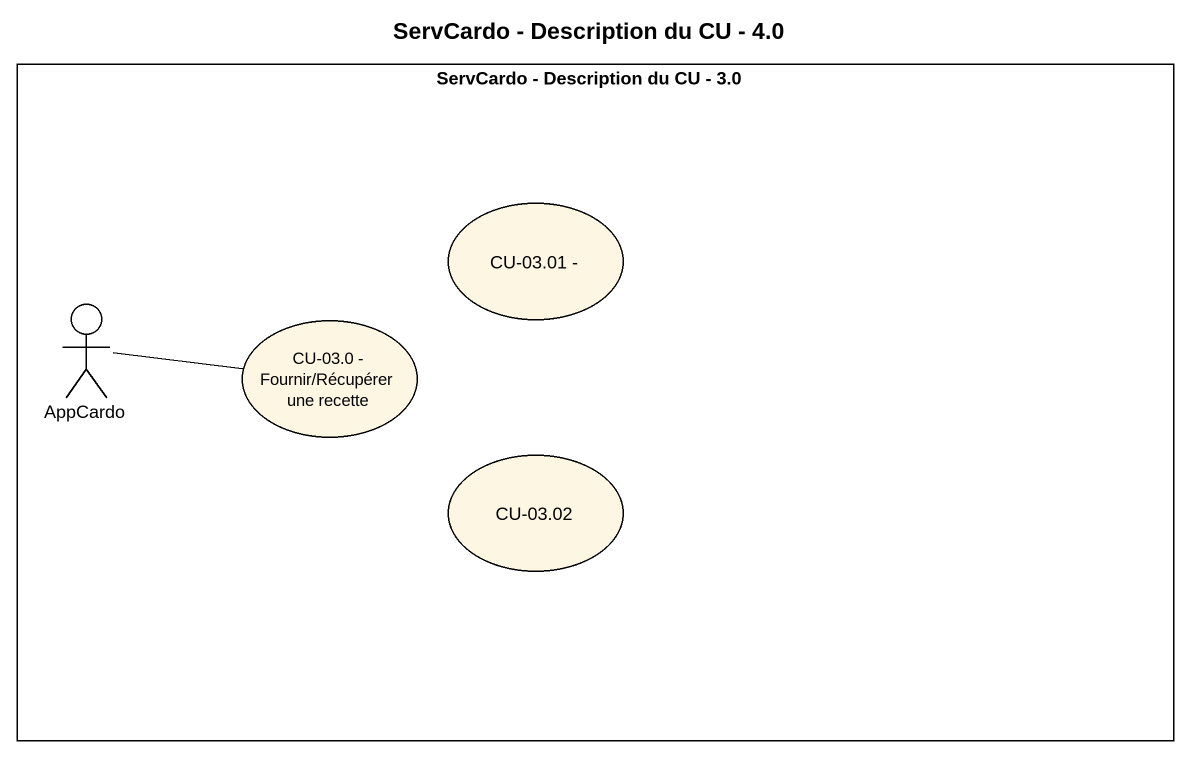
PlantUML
@startuml
title ServCardo - Description du CU - 4.0
rectangle "ServCardo - Description du CU - 3.0" as ServCardo_Description_du_CU {
  usecase "CU-03.01 -" as CU_03_01
  actor AppCardo
  usecase "CU-03.0 - Fournir/Récupérer une recette" as CU_03_0_Fournir_Récupérer
  usecase "CU-03.02" as CU_03_02
}
AppCardo -right- CU_03_0_Fournir_Récupérer
@enduml
